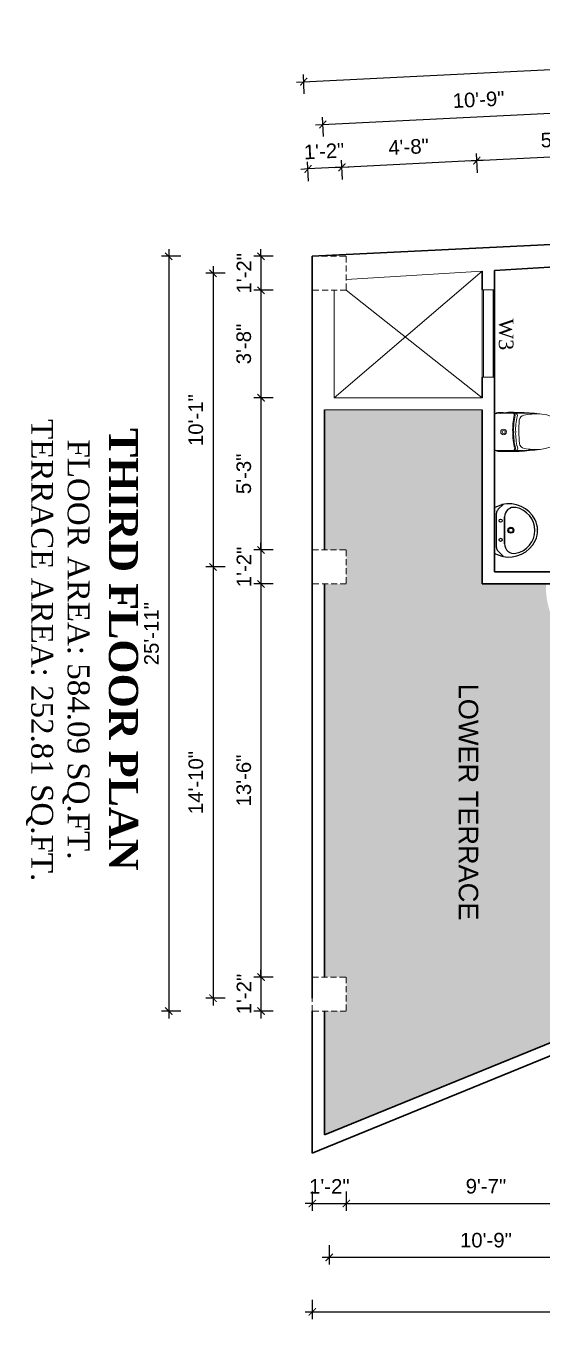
# Model space of a CAD drawing. Header units: inches. Extents: x -4737 to 13205, y 2479 to 13285.
# Drawn here: x -2233 to -2020, y 11732 to 12264 of the extents above; entities that cross this region are included whole.
import ezdxf

# ---------------------------------------------------------------- set-up
doc = ezdxf.new("R2010")
doc.units = ezdxf.units.IN
doc.header["$MEASUREMENT"] = 0
doc.linetypes.add('HIDDEN', pattern=[0.375, 0.25, -0.125])
for name, color, linetype, lineweight in [('A-FURN', 9, 'Continuous', 5), ('hatch-.09', 8, 'Continuous', 9), ('Label', 7, 'Continuous', 13), ('ns_DIMS', 1, 'Continuous', 0), ('ns_TEXT', 7, 'Continuous', 13), ('WALL', 12, 'Continuous', 30), ('wall2', 1, 'Continuous', 15), ('windoow', 4, 'Continuous', 5)]:
    doc.layers.add(name, color=color, linetype=linetype, lineweight=lineweight)
doc.layers.add('furniture', color=253, linetype='Continuous')
doc.styles.add('arial 1000', font='arial.ttf')
doc.styles.add('dim', font='arial.ttf', dxfattribs={"height": 7})
doc.styles.get("Standard").update_dxf_attribs({"font": 'arial.ttf'})
doc.dimstyles.new("1-8'", dxfattribs={"dimtxt": 6, "dimasz": 3, "dimexe": 3, "dimexo": 6, "dimgap": 4, "dimtad": 1, "dimdec": 0, "dimzin": 0, "dimdsep": 46, "dimlunit": 4, "dimtxsty": 'arial 1000', "dimblk": 'ARCHTICK', "dimcen": 8, "dimdle": 3, "dimclrt": 7, "dimazin": 0, "dimtfac": 1, "dimtdec": 0, "dimtix": 1, "dimtmove": 2, "dimatfit": 3, "dimfxl": 5, "dimfxlon": 1, "dimarcsym": 0})

# ---------------------------------------------------------------- blocks, each defined once
blk = doc.blocks.new('A$C2BC6131C')
at = {"layer": 'A-FURN', "color": 8}
for p in [(0, 164), (0, -164)]:
    blk.add_line(p, (0, 0), dxfattribs=at)
for radius in [29.6, 16.1]:
    blk.add_circle((96, 0), radius, dxfattribs=at)
for centre, radius, start, end in [((40, 164), 40, 92.5999, 180), ((197, -4116), 4312, 86.3006, 92.4712), ((155, -2371), 2577, 82.8664, 92.5999), ((793, 24), 602, 165.6185, 182.2533), ((193, 178), 18.2, 343.3813, 66.4724), ((202, 176), 18.8, 342.3593, 95.9315), ((793, 24), 592, 165.6185, 182.2533), ((774, 24), 552, 165.6185, 182.4575), ((218, 172), 24.1, 332.2033, 71.9404), ((321, 116), 60, 100.4701, 174.6079), ((468, -913), 1100, 89.6519, 98.297), ((1633, -8), 1378, 174.6079, 179.6591), ((1633, 8), 1378, 180.3409, 185.3921), ((793, -24), 602, 177.7467, 194.3815), ((793, -24), 592, 177.7467, 194.3815), ((774, -24), 552, 177.5425, 194.3815), ((321, -116), 60, 185.3921, 259.5299), ((40, -164), 40, 180, 267.4001), ((197, 4116), 4312, 267.5288, 273.6994), ((155, 2371), 2577, 267.4001, 277.1336), ((202, -176), 18.8, 264.0685, 17.6407), ((193, -178), 18.2, 293.5276, 16.6187), ((218, -172), 24.1, 288.0596, 27.7967), ((468, 913), 1100, 261.703, 270.3481)]:
    blk.add_arc(centre, radius, start, end, dxfattribs=at)
blk.add_ellipse((441, 0), major_axis=(-289, 0), ratio=0.648116, start_param=1.570796, end_param=4.592942, dxfattribs=at)
blk = doc.blocks.new('A$C2C8E2855')
at = {"color": 3}
for p, q in [((50, -118), (20, -196)), ((530, -118), (50, -118)), ((52, -118), (529, -118)), ((530, -118), (560, -196)), ((77, -154), (19, -208)), ((111, -140), (471, -140)), ((149, -223), (431, -223)), ((431, -223), (149, -223)), ((507, -155), (563, -213))]:
    blk.add_line(p, q, dxfattribs=at)
for centre, radius in [((191, -183), 16.3), ((292, -290), 31.6), ((292, -290), 23), ((391, -183), 16.3)]:
    blk.add_circle(centre, radius, dxfattribs=at)
for centre, radius, start, end in [((318, -270), 307, 166.1751, 244.7296), ((149, -323), 100, 90, 190.5602), ((111, -190), 50, 90, 133.181), ((261, -270), 307, 297.0639, 13.8249), ((431, -323), 100, 349.4398, 90), ((471, -190), 50, 44.5607, 90), ((290, -297), 243, 190.5602, 349.4398), ((290, -319), 250, 245.8071, 296.4628), ((318, -270), 307, 266.589, 266.5936)]:
    blk.add_arc(centre, radius, start, end, dxfattribs=at)
at = {"color": 3, "width": 0.8, "flags": 9}
for tag in ['XSIZE', 'YSIZE']:
    blk.add_attdef(tag, (290, -118), '', height=0.5, dxfattribs=at)
blk = doc.blocks.new('_ArchTick')
at = {"color": 0, "const_width": 0.15}
blk.add_lwpolyline([(-0.5, -0.5), (0.5, 0.5)], dxfattribs=at)
blk = doc.blocks.new('*D1011')
at = {"layer": 'Defpoints', "color": 0, "transparency": 16777216}
for p in [(-2114.67, 11858.53), (-2100.67, 11858.53), (-2100.67, 11779.31)]:
    blk.add_point(p, dxfattribs=at)
at = {"layer": 'ns_DIMS', "color": 0, "lineweight": -2, "transparency": 16777216}
for p, q in [((-2114.67, 11784.31), (-2114.67, 11776.31)), ((-2100.67, 11784.31), (-2100.67, 11776.31)), ((-2114.67, 11779.31), (-2117.67, 11779.31)), ((-2114.67, 11779.31), (-2100.67, 11779.31)), ((-2100.67, 11779.31), (-2097.67, 11779.31))]:
    blk.add_line(p, q, dxfattribs=at)
at = {"layer": 'ns_DIMS', "color": 0, "lineweight": -2, "transparency": 16777216, "xscale": 3, "yscale": 3, "zscale": 3}
blk.add_blockref('_ArchTick', (-2114.67, 11779.31), dxfattribs=at)
at = {"layer": 'ns_DIMS', "color": 0, "lineweight": -2, "transparency": 16777216, "xscale": 3, "yscale": 3, "zscale": 3, "rotation": 180}
blk.add_blockref('_ArchTick', (-2100.67, 11779.31), dxfattribs=at)
at = {"layer": 'ns_DIMS', "color": 7, "transparency": 16777216, "insert": (-2107.67, 11786.33), "char_height": 6, "attachment_point": 5, "style": 'arial 1000'}
blk.add_mtext('1\'-2"', dxfattribs=at)
blk = doc.blocks.new('*D1020')
at = {"layer": 'Defpoints', "color": 0, "transparency": 16777216}
for p in [(-2107.67, 11858.53), (-1978.67, 11858.53), (-2107.67, 11757.12)]:
    blk.add_point(p, dxfattribs=at)
at = {"layer": 'ns_DIMS', "color": 0, "lineweight": -2, "transparency": 16777216}
for p, q in [((-2107.67, 11762.12), (-2107.67, 11754.12)), ((-1978.67, 11762.12), (-1978.67, 11754.12)), ((-1975.67, 11757.12), (-2110.67, 11757.12))]:
    blk.add_line(p, q, dxfattribs=at)
at = {"layer": 'ns_DIMS', "color": 0, "lineweight": -2, "transparency": 16777216, "xscale": 3, "yscale": 3, "zscale": 3, "rotation": 180}
blk.add_blockref('_ArchTick', (-2107.67, 11757.12), dxfattribs=at)
at = {"layer": 'ns_DIMS', "color": 0, "lineweight": -2, "transparency": 16777216, "xscale": 3, "yscale": 3, "zscale": 3}
blk.add_blockref('_ArchTick', (-1978.67, 11757.12), dxfattribs=at)
at = {"layer": 'ns_DIMS', "color": 7, "transparency": 16777216, "insert": (-2043.17, 11764.18), "char_height": 6, "attachment_point": 5, "style": 'arial 1000'}
blk.add_mtext('10\'-9"', dxfattribs=at)
blk = doc.blocks.new('*D938')
at = {"layer": 'Defpoints', "color": 0, "transparency": 16777216}
for p in [(-1706.02, 11967.13), (-2114.67, 11858.53), (-1706.02, 11734.69)]:
    blk.add_point(p, dxfattribs=at)
at = {"layer": 'ns_DIMS', "color": 0, "lineweight": -2, "transparency": 16777216}
for p, q in [((-2114.67, 11739.69), (-2114.67, 11731.69)), ((-1706.02, 11739.69), (-1706.02, 11731.69)), ((-2117.67, 11734.69), (-1703.02, 11734.69))]:
    blk.add_line(p, q, dxfattribs=at)
at = {"layer": 'ns_DIMS', "color": 0, "lineweight": -2, "transparency": 16777216, "xscale": 3, "yscale": 3, "zscale": 3, "rotation": 180}
blk.add_blockref('_ArchTick', (-2114.67, 11734.69), dxfattribs=at)
at = {"layer": 'ns_DIMS', "color": 0, "lineweight": -2, "transparency": 16777216, "xscale": 3, "yscale": 3, "zscale": 3}
blk.add_blockref('_ArchTick', (-1706.02, 11734.69), dxfattribs=at)
at = {"layer": 'ns_DIMS', "color": 7, "transparency": 16777216, "insert": (-1910.35, 11741.76), "char_height": 6, "attachment_point": 5, "style": 'arial 1000'}
blk.add_mtext('34\'-1"', dxfattribs=at)
blk = doc.blocks.new('*D928')
at = {"layer": 'Defpoints', "color": 0, "transparency": 16777216}
for p in [(-2114.67, 12169.3), (-2135.81, 12155.3), (-2114.67, 12155.3)]:
    blk.add_point(p, dxfattribs=at)
at = {"layer": 'ns_DIMS', "color": 0, "lineweight": -2, "transparency": 16777216}
for p, q in [((-2130.81, 12169.3), (-2138.81, 12169.3)), ((-2135.81, 12169.3), (-2135.81, 12172.3)), ((-2135.81, 12169.3), (-2135.81, 12155.3)), ((-2130.81, 12155.3), (-2138.81, 12155.3)), ((-2135.81, 12155.3), (-2135.81, 12152.3))]:
    blk.add_line(p, q, dxfattribs=at)
at = {"layer": 'ns_DIMS', "color": 0, "lineweight": -2, "transparency": 16777216, "xscale": 3, "yscale": 3, "zscale": 3}
for p, rotation in [((-2135.81, 12169.3), 270), ((-2135.81, 12155.3), 90)]:
    blk.add_blockref('_ArchTick', p, dxfattribs=dict(at, rotation=rotation))
at = {"layer": 'ns_DIMS', "color": 7, "transparency": 16777216, "insert": (-2142.83, 12162.3), "char_height": 6, "attachment_point": 5, "rotation": 90, "style": 'arial 1000'}
blk.add_mtext('1\'-2"', dxfattribs=at)
blk = doc.blocks.new('*D929')
at = {"layer": 'Defpoints', "color": 0, "transparency": 16777216}
for p in [(-2114.67, 12155.3), (-2135.81, 12111.06), (-2114.67, 12111.06)]:
    blk.add_point(p, dxfattribs=at)
at = {"layer": 'ns_DIMS', "color": 0, "lineweight": -2, "transparency": 16777216}
for p, q in [((-2135.81, 12158.3), (-2135.81, 12108.06)), ((-2130.81, 12155.3), (-2138.81, 12155.3)), ((-2130.81, 12111.06), (-2138.81, 12111.06))]:
    blk.add_line(p, q, dxfattribs=at)
at = {"layer": 'ns_DIMS', "color": 0, "lineweight": -2, "transparency": 16777216, "xscale": 3, "yscale": 3, "zscale": 3}
for p, rotation in [((-2135.81, 12155.3), 90), ((-2135.81, 12111.06), 270)]:
    blk.add_blockref('_ArchTick', p, dxfattribs=dict(at, rotation=rotation))
at = {"layer": 'ns_DIMS', "color": 7, "transparency": 16777216, "insert": (-2142.88, 12133.18), "char_height": 6, "attachment_point": 5, "rotation": 90, "style": 'arial 1000'}
blk.add_mtext('3\'-8"', dxfattribs=at)
blk = doc.blocks.new('*D930')
at = {"layer": 'Defpoints', "color": 0, "transparency": 16777216}
for p in [(-2114.67, 12111.06), (-2135.81, 12048.39), (-2114.67, 12048.39)]:
    blk.add_point(p, dxfattribs=at)
at = {"layer": 'ns_DIMS', "color": 0, "lineweight": -2, "transparency": 16777216}
for p, q in [((-2130.81, 12111.06), (-2138.81, 12111.06)), ((-2135.81, 12114.06), (-2135.81, 12045.39)), ((-2130.81, 12048.39), (-2138.81, 12048.39))]:
    blk.add_line(p, q, dxfattribs=at)
at = {"layer": 'ns_DIMS', "color": 0, "lineweight": -2, "transparency": 16777216, "xscale": 3, "yscale": 3, "zscale": 3}
for p, rotation in [((-2135.81, 12111.06), 90), ((-2135.81, 12048.39), 270)]:
    blk.add_blockref('_ArchTick', p, dxfattribs=dict(at, rotation=rotation))
at = {"layer": 'ns_DIMS', "color": 7, "transparency": 16777216, "insert": (-2142.88, 12079.72), "char_height": 6, "attachment_point": 5, "rotation": 90, "style": 'arial 1000'}
blk.add_mtext('5\'-3"', dxfattribs=at)
blk = doc.blocks.new('*D931')
at = {"layer": 'Defpoints', "color": 0, "transparency": 16777216}
for p in [(-2114.67, 12048.39), (-2135.81, 12034.39), (-2114.67, 12034.39)]:
    blk.add_point(p, dxfattribs=at)
at = {"layer": 'ns_DIMS', "color": 0, "lineweight": -2, "transparency": 16777216}
for p, q in [((-2135.81, 12048.39), (-2135.81, 12051.39)), ((-2130.81, 12048.39), (-2138.81, 12048.39)), ((-2135.81, 12048.39), (-2135.81, 12034.39)), ((-2130.81, 12034.39), (-2138.81, 12034.39)), ((-2135.81, 12034.39), (-2135.81, 12031.39))]:
    blk.add_line(p, q, dxfattribs=at)
at = {"layer": 'ns_DIMS', "color": 0, "lineweight": -2, "transparency": 16777216, "xscale": 3, "yscale": 3, "zscale": 3}
for p, rotation in [((-2135.81, 12048.39), 270), ((-2135.81, 12034.39), 90)]:
    blk.add_blockref('_ArchTick', p, dxfattribs=dict(at, rotation=rotation))
at = {"layer": 'ns_DIMS', "color": 7, "transparency": 16777216, "insert": (-2142.83, 12041.39), "char_height": 6, "attachment_point": 5, "rotation": 90, "style": 'arial 1000'}
blk.add_mtext('1\'-2"', dxfattribs=at)
blk = doc.blocks.new('*D932')
at = {"layer": 'Defpoints', "color": 0, "transparency": 16777216}
for p in [(-2114.67, 12034.39), (-2135.81, 11872.53), (-2114.67, 11872.53)]:
    blk.add_point(p, dxfattribs=at)
at = {"layer": 'ns_DIMS', "color": 0, "lineweight": -2, "transparency": 16777216}
for p, q in [((-2130.81, 12034.39), (-2138.81, 12034.39)), ((-2135.81, 12037.39), (-2135.81, 11869.53)), ((-2130.81, 11872.53), (-2138.81, 11872.53))]:
    blk.add_line(p, q, dxfattribs=at)
at = {"layer": 'ns_DIMS', "color": 0, "lineweight": -2, "transparency": 16777216, "xscale": 3, "yscale": 3, "zscale": 3}
for p, rotation in [((-2135.81, 12034.39), 90), ((-2135.81, 11872.53), 270)]:
    blk.add_blockref('_ArchTick', p, dxfattribs=dict(at, rotation=rotation))
at = {"layer": 'ns_DIMS', "color": 7, "transparency": 16777216, "insert": (-2142.88, 11953.46), "char_height": 6, "attachment_point": 5, "rotation": 90, "style": 'arial 1000'}
blk.add_mtext('13\'-6"', dxfattribs=at)
blk = doc.blocks.new('*D933')
at = {"layer": 'Defpoints', "color": 0, "transparency": 16777216}
for p in [(-2114.67, 11872.53), (-2135.81, 11858.53), (-2114.67, 11858.53)]:
    blk.add_point(p, dxfattribs=at)
at = {"layer": 'ns_DIMS', "color": 0, "lineweight": -2, "transparency": 16777216}
for p, q in [((-2135.81, 11872.53), (-2135.81, 11875.53)), ((-2130.81, 11872.53), (-2138.81, 11872.53)), ((-2135.81, 11872.53), (-2135.81, 11858.53)), ((-2130.81, 11858.53), (-2138.81, 11858.53)), ((-2135.81, 11858.53), (-2135.81, 11855.53))]:
    blk.add_line(p, q, dxfattribs=at)
at = {"layer": 'ns_DIMS', "color": 0, "lineweight": -2, "transparency": 16777216, "xscale": 3, "yscale": 3, "zscale": 3}
for p, rotation in [((-2135.81, 11872.53), 270), ((-2135.81, 11858.53), 90)]:
    blk.add_blockref('_ArchTick', p, dxfattribs=dict(at, rotation=rotation))
at = {"layer": 'ns_DIMS', "color": 7, "transparency": 16777216, "insert": (-2142.83, 11865.53), "char_height": 6, "attachment_point": 5, "rotation": 90, "style": 'arial 1000'}
blk.add_mtext('1\'-2"', dxfattribs=at)
blk = doc.blocks.new('*D934')
at = {"layer": 'Defpoints', "color": 0, "transparency": 16777216}
for p in [(-2114.67, 12162.3), (-2155.57, 12041.39), (-2114.67, 12041.39)]:
    blk.add_point(p, dxfattribs=at)
at = {"layer": 'ns_DIMS', "color": 0, "lineweight": -2, "transparency": 16777216}
for p, q in [((-2150.57, 12162.3), (-2158.57, 12162.3)), ((-2155.57, 12165.3), (-2155.57, 12038.39)), ((-2150.57, 12041.39), (-2158.57, 12041.39))]:
    blk.add_line(p, q, dxfattribs=at)
at = {"layer": 'ns_DIMS', "color": 0, "lineweight": -2, "transparency": 16777216, "xscale": 3, "yscale": 3, "zscale": 3}
for p, rotation in [((-2155.57, 12162.3), 90), ((-2155.57, 12041.39), 270)]:
    blk.add_blockref('_ArchTick', p, dxfattribs=dict(at, rotation=rotation))
at = {"layer": 'ns_DIMS', "color": 7, "transparency": 16777216, "insert": (-2162.63, 12101.84), "char_height": 6, "attachment_point": 5, "rotation": 90, "style": 'arial 1000'}
blk.add_mtext('10\'-1"', dxfattribs=at)
blk = doc.blocks.new('*D935')
at = {"layer": 'Defpoints', "color": 0, "transparency": 16777216}
for p in [(-2114.67, 12041.39), (-2155.57, 11863.84), (-2114.67, 11863.84)]:
    blk.add_point(p, dxfattribs=at)
at = {"layer": 'ns_DIMS', "color": 0, "lineweight": -2, "transparency": 16777216}
for p, q in [((-2150.57, 12041.39), (-2158.57, 12041.39)), ((-2155.57, 12044.39), (-2155.57, 11860.84)), ((-2150.57, 11863.84), (-2158.57, 11863.84))]:
    blk.add_line(p, q, dxfattribs=at)
at = {"layer": 'ns_DIMS', "color": 0, "lineweight": -2, "transparency": 16777216, "xscale": 3, "yscale": 3, "zscale": 3}
for p, rotation in [((-2155.57, 12041.39), 90), ((-2155.57, 11863.84), 270)]:
    blk.add_blockref('_ArchTick', p, dxfattribs=dict(at, rotation=rotation))
at = {"layer": 'ns_DIMS', "color": 7, "transparency": 16777216, "insert": (-2162.63, 11952.62), "char_height": 6, "attachment_point": 5, "rotation": 90, "style": 'arial 1000'}
blk.add_mtext('14\'-10"', dxfattribs=at)
blk = doc.blocks.new('*D936')
at = {"layer": 'Defpoints', "color": 0, "transparency": 16777216}
for p in [(-2114.67, 12169.3), (-2173.83, 11858.53), (-2114.67, 11858.53)]:
    blk.add_point(p, dxfattribs=at)
at = {"layer": 'ns_DIMS', "color": 0, "lineweight": -2, "transparency": 16777216}
for p, q in [((-2168.83, 12169.3), (-2176.83, 12169.3)), ((-2173.83, 12172.3), (-2173.83, 11855.53)), ((-2168.83, 11858.53), (-2176.83, 11858.53))]:
    blk.add_line(p, q, dxfattribs=at)
at = {"layer": 'ns_DIMS', "color": 0, "lineweight": -2, "transparency": 16777216, "xscale": 3, "yscale": 3, "zscale": 3}
for p, rotation in [((-2173.83, 12169.3), 90), ((-2173.83, 11858.53), 270)]:
    blk.add_blockref('_ArchTick', p, dxfattribs=dict(at, rotation=rotation))
at = {"layer": 'ns_DIMS', "color": 7, "transparency": 16777216, "insert": (-2180.89, 12013.91), "char_height": 6, "attachment_point": 5, "rotation": 90, "style": 'arial 1000'}
blk.add_mtext('25\'-11"', dxfattribs=at)
blk = doc.blocks.new('*D1010')
at = {"layer": 'Defpoints', "color": 0, "transparency": 16777216}
for p in [(-2100.67, 11858.53), (-1985.67, 11858.53), (-1985.67, 11779.31)]:
    blk.add_point(p, dxfattribs=at)
at = {"layer": 'ns_DIMS', "color": 0, "lineweight": -2, "transparency": 16777216}
for p, q in [((-2100.67, 11784.31), (-2100.67, 11776.31)), ((-1985.67, 11784.31), (-1985.67, 11776.31)), ((-2103.67, 11779.31), (-1982.67, 11779.31))]:
    blk.add_line(p, q, dxfattribs=at)
at = {"layer": 'ns_DIMS', "color": 0, "lineweight": -2, "transparency": 16777216, "xscale": 3, "yscale": 3, "zscale": 3, "rotation": 180}
blk.add_blockref('_ArchTick', (-2100.67, 11779.31), dxfattribs=at)
at = {"layer": 'ns_DIMS', "color": 0, "lineweight": -2, "transparency": 16777216, "xscale": 3, "yscale": 3, "zscale": 3}
blk.add_blockref('_ArchTick', (-1985.67, 11779.31), dxfattribs=at)
at = {"layer": 'ns_DIMS', "color": 7, "transparency": 16777216, "insert": (-2043.17, 11786.38), "char_height": 6, "attachment_point": 5, "style": 'arial 1000'}
blk.add_mtext('9\'-7"', dxfattribs=at)
blk = doc.blocks.new('*D961')
at = {"layer": 'Defpoints', "color": 0, "transparency": 16777216}
for p in [(-2046.93, 12208.68), (-1985.67, 12175.65), (-2044.68, 12163.14)]:
    blk.add_point(p, dxfattribs=at)
at = {"layer": 'ns_DIMS', "color": 0, "lineweight": -2, "transparency": 16777216}
for p, q in [((-1984.45, 12211.75), (-2049.92, 12208.53)), ((-2046.68, 12203.68), (-2047.07, 12211.67)), ((-1987.2, 12206.61), (-1987.59, 12214.6))]:
    blk.add_line(p, q, dxfattribs=at)
at = {"layer": 'ns_DIMS', "color": 0, "lineweight": -2, "transparency": 16777216, "xscale": 3, "yscale": 3, "zscale": 3}
for p, rotation in [((-2046.93, 12208.68), 182.8202960186434), ((-1987.44, 12211.61), 2.820296018643447)]:
    blk.add_blockref('_ArchTick', p, dxfattribs=dict(at, rotation=rotation))
at = {"layer": 'ns_DIMS', "color": 7, "transparency": 16777216, "insert": (-2017.53, 12217.18), "char_height": 6, "attachment_point": 5, "rotation": 2.8203, "style": 'arial 1000'}
blk.add_mtext("5'", dxfattribs=at)
blk = doc.blocks.new('*D962')
at = {"layer": 'Defpoints', "color": 0, "transparency": 16777216}
for p in [(-2116.44, 12205.25), (-2114.67, 12169.3), (-2100.67, 12169.3)]:
    blk.add_point(p, dxfattribs=at)
at = {"layer": 'ns_DIMS', "color": 0, "lineweight": -2, "transparency": 16777216}
for p, q in [((-2116.44, 12205.25), (-2119.44, 12205.1)), ((-2116.2, 12200.26), (-2116.59, 12208.25)), ((-2102.48, 12205.94), (-2116.44, 12205.25)), ((-2102.23, 12200.95), (-2102.63, 12208.94)), ((-2102.48, 12205.94), (-2099.48, 12206.09))]:
    blk.add_line(p, q, dxfattribs=at)
at = {"layer": 'ns_DIMS', "color": 0, "lineweight": -2, "transparency": 16777216, "xscale": 3, "yscale": 3, "zscale": 3}
for p, rotation in [((-2116.44, 12205.25), 2.820296018643396), ((-2102.48, 12205.94), 182.8202960186434)]:
    blk.add_blockref('_ArchTick', p, dxfattribs=dict(at, rotation=rotation))
at = {"layer": 'ns_DIMS', "color": 7, "transparency": 16777216, "insert": (-2109.81, 12212.6), "char_height": 6, "attachment_point": 5, "rotation": 2.8203, "style": 'arial 1000'}
blk.add_mtext('1\'-2"', dxfattribs=at)
blk = doc.blocks.new('*D963')
at = {"layer": 'Defpoints', "color": 0, "transparency": 16777216}
for p in [(-2102.44, 12205.94), (-2100.67, 12169.99), (-2044.68, 12163.14)]:
    blk.add_point(p, dxfattribs=at)
at = {"layer": 'ns_DIMS', "color": 0, "lineweight": -2, "transparency": 16777216}
for p, q in [((-2046.68, 12203.68), (-2047.07, 12211.67)), ((-2043.93, 12208.82), (-2105.44, 12205.79)), ((-2102.2, 12200.95), (-2102.59, 12208.94))]:
    blk.add_line(p, q, dxfattribs=at)
at = {"layer": 'ns_DIMS', "color": 0, "lineweight": -2, "transparency": 16777216, "xscale": 3, "yscale": 3, "zscale": 3}
for p, rotation in [((-2046.93, 12208.68), 2.820296018643447), ((-2102.44, 12205.94), 182.8202960186434)]:
    blk.add_blockref('_ArchTick', p, dxfattribs=dict(at, rotation=rotation))
at = {"layer": 'ns_DIMS', "color": 7, "transparency": 16777216, "insert": (-2075.03, 12214.36), "char_height": 6, "attachment_point": 5, "rotation": 2.8203, "style": 'arial 1000'}
blk.add_mtext('4\'-8"', dxfattribs=at)
blk = doc.blocks.new('*D964')
at = {"layer": 'Defpoints', "color": 0, "transparency": 16777216}
for p in [(-1981.35, 12229.93), (-1978.67, 12175.65), (-2107.67, 12169.3)]:
    blk.add_point(p, dxfattribs=at)
at = {"layer": 'ns_DIMS', "color": 0, "lineweight": -2, "transparency": 16777216}
for p, q in [((-1981.1, 12224.94), (-1981.49, 12232.93)), ((-2113.34, 12223.43), (-1978.35, 12230.08)), ((-2110.1, 12218.58), (-2110.49, 12226.57))]:
    blk.add_line(p, q, dxfattribs=at)
at = {"layer": 'ns_DIMS', "color": 0, "lineweight": -2, "transparency": 16777216, "xscale": 3, "yscale": 3, "zscale": 3}
for p, rotation in [((-1981.35, 12229.93), 2.820296018637429), ((-2110.35, 12223.57), 182.8202960186374)]:
    blk.add_blockref('_ArchTick', p, dxfattribs=dict(at, rotation=rotation))
at = {"layer": 'ns_DIMS', "color": 7, "transparency": 16777216, "insert": (-2046.19, 12233.81), "char_height": 6, "attachment_point": 5, "rotation": 2.8203, "style": 'arial 1000'}
blk.add_mtext('10\'-9"', dxfattribs=at)
blk = doc.blocks.new('*D965')
at = {"layer": 'Defpoints', "color": 0, "transparency": 16777216}
for p in [(-1712.71, 12261.18), (-1709.16, 12189.27), (-2114.67, 12169.3)]:
    blk.add_point(p, dxfattribs=at)
at = {"layer": 'ns_DIMS', "color": 0, "lineweight": -2, "transparency": 16777216}
for p, q in [((-1712.46, 12256.19), (-1712.86, 12264.18)), ((-2121.21, 12241.06), (-1709.71, 12261.33)), ((-2117.97, 12236.21), (-2118.36, 12244.2))]:
    blk.add_line(p, q, dxfattribs=at)
at = {"layer": 'ns_DIMS', "color": 0, "lineweight": -2, "transparency": 16777216, "xscale": 3, "yscale": 3, "zscale": 3}
for p, rotation in [((-1712.71, 12261.18), 2.820296018637913), ((-2118.22, 12241.21), 182.8202960186379)]:
    blk.add_blockref('_ArchTick', p, dxfattribs=dict(at, rotation=rotation))
at = {"layer": 'ns_DIMS', "color": 7, "transparency": 16777216, "insert": (-1915.81, 12258.25), "char_height": 6, "attachment_point": 5, "rotation": 2.8203, "style": 'arial 1000'}
blk.add_mtext('33\'-10"', dxfattribs=at)

msp = doc.modelspace()

# ---------------------------------------------------------------- hatches: boundary and pattern name
at = {"layer": 'hatch-.09'}
h = msp.add_hatch(dxfattribs=at)
h.set_pattern_fill('ANGLE', color=256, scale=15, angle=-90)
h.set_pattern_definition([(270, (-6912.026, 16272.7296), (4.125, -8e-16), [3, -1.125]), (360, (-6912.026, 16272.7296), (1e-15, 4.125), [3, -1.125])])
h.paths.add_polyline_path([(-1984.89, 11858.53), (-1985.67, 11858.53), (-1985.67, 11872.53), (-1985.53, 11998.39), (-1983.94, 11998.39), (-1983.94, 11999.19, -0.415432), (-2018.48, 12033.55), (-2018.48, 12034.39), (-2044.67, 12034.39), (-2044.67, 12106.06), (-2109.67, 12106.06), (-2109.67, 12048.39), (-2100.67, 12048.39), (-2100.67, 12034.39), (-2109.67, 12034.39), (-2109.67, 11872.53), (-2100.67, 11872.53), (-2100.67, 11858.53), (-2109.67, 11858.53), (-2109.67, 11807.51)])
h.paths.add_polyline_path([(-2058.87, 11995.45), (-2058.87, 11893.96), (-2042.38, 11893.96), (-2042.38, 11995.45)], flags=24)

# ---------------------------------------------------------------- linework, layer by layer
at = {"layer": 'ns_DIMS', "linetype": 'HIDDEN', "ltscale": 10}
for points in [[(-2100.67, 12169.3), (-2100.67, 12155.3), (-2114.67, 12155.3), (-2114.67, 12169.3)], [(-2100.67, 12048.39), (-2100.67, 12034.39), (-2114.67, 12034.39), (-2114.67, 12048.39)], [(-2100.67, 11872.53), (-2100.67, 11858.53), (-2114.67, 11858.53), (-2114.67, 11872.53)]]:
    msp.add_lwpolyline(points, close=True, dxfattribs=at)
at = {"layer": 'WALL'}
for p, q in [((-1974.67, 12176.19), (-2114.67, 12169.3)), ((-2114.67, 12169.3), (-2114.67, 11863.84)), ((-1974.2, 12167.45), (-2039.67, 12163.45)), ((-2044.68, 12163.14), (-2044.67, 12155.53)), ((-2039.67, 12163.45), (-2039.67, 12155.53)), ((-2039.67, 12078.41), (-2039.67, 12162.44)), ((-2044.67, 12119.53), (-2044.67, 12111.06)), ((-2039.67, 12119.53), (-2039.67, 12039.39)), ((-2109.67, 12106.06), (-2109.67, 12048.39)), ((-2044.67, 12106.06), (-2044.67, 12034.39)), ((-2109.67, 12034.39), (-2109.67, 11872.53)), ((-2044.67, 12034.39), (-1985.67, 12034.39)), ((-2039.67, 12039.39), (-1985.67, 12039.39)), ((-1971.67, 11858.53), (-2114.67, 11800.07)), ((-2114.67, 11800.07), (-2114.67, 11858.53)), ((-1984.89, 11858.53), (-2109.67, 11807.51)), ((-2109.67, 11807.51), (-2109.67, 11858.53))]:
    msp.add_line(p, q, dxfattribs=at)
at = {"layer": 'wall2'}
for p, q in [((-2044.69, 12163.14), (-2105.67, 12111.06)), ((-2044.68, 12163.14), (-2100.67, 12159.72)), ((-2105.67, 12155.3), (-2105.67, 12111.06)), ((-2100.67, 12155.3), (-2044.67, 12111.06)), ((-2044.67, 12155.53), (-2039.67, 12155.53)), ((-2044.67, 12155.53), (-2044.67, 12119.53)), ((-2044.17, 12119.53), (-2044.17, 12155.53)), ((-2039.67, 12155.53), (-2039.67, 12119.53)), ((-2044.67, 12119.53), (-2039.67, 12119.53)), ((-2114.67, 12111.06), (-2114.67, 12111.06)), ((-2105.67, 12111.06), (-2044.67, 12111.06)), ((-2109.67, 12106.06), (-2044.67, 12106.06))]:
    msp.add_line(p, q, dxfattribs=at)
at = {"layer": 'windoow'}
for p, q in [((-2044.17, 12119.53), (-2044.17, 12155.53)), ((-2040.17, 12119.53), (-2040.17, 12155.53))]:
    msp.add_line(p, q, dxfattribs=at)

# ---------------------------------------------------------------- block references
at = {"layer": 'furniture'}
for name, p, xscale, yscale, zscale, rotation in [('A$C2BC6131C', (-2039.67, 12096.93), -0.03937007859349251, 0.03937007859349251, 0.03937007859349251, 180.5436105356555), ('A$C2C8E2855', (-2044.31, 12045.03), 0.03937007870990783, 0.03937007870990783, 0.03937007870990783, 89.99999999999999)]:
    msp.add_blockref(name, p, dxfattribs=dict(at, xscale=xscale, yscale=yscale, zscale=zscale, rotation=rotation))

# ---------------------------------------------------------------- texts
at = {"layer": 'Label', "color": 5, "linetype": 'ByBlock', "insert": (-2046.36, 11944.6), "char_height": 8, "width": 128.1585, "attachment_point": 2, "rotation": 270, "style": 'dim'}
msp.add_mtext('LOWER TERRACE', dxfattribs=at)
at = {"layer": 'ns_TEXT', "attachment_point": 1, "rotation": 270}
for s, width, heights, insert, char_height in [('\\pi4.90032;{\\fTimes New Roman|b0|i0|c0|p18;W3}', 21.7401, [4.46], (-2031.82, 12148.62), 6), ('\\pi99.25741;{\\fTimes New Roman|b1|i0|c0|p18;\\H0.83333x;THIRD FLOOR PLAN\\fTimes New Roman|b0|i0|c0|p18;\\H1.2x;\\P\\pi104.04778;\\H0.625x;FLOOR AREA: 584.09 SQ.FT.\\P\\pi95.65451;TERRACE AREA: 252.81 SQ.FT.}', 376.0257, [72.58], (-2186.42, 12197.94), 14.4)]:
    msp.add_mtext_dynamic_manual_height_columns(s, width=width, gutter_width=72, heights=heights, dxfattribs=dict(at, insert=insert, char_height=char_height))

# ---------------------------------------------------------------- dimensions: what is measured, and where the dimension line sits
at = {"layer": 'ns_DIMS'}
for p1, p2, distance, picture, middle in [((-2114.67, 12169.3), (-1709.16, 12189.27), 72, '*D965', (-1915.81, 12258.25)), ((-2107.67, 12169.3), (-1978.67, 12175.65), 54.34, '*D964', (-2046.19, 12233.81))]:
    dim = msp.add_aligned_dim(p1=p1, p2=p2, distance=distance, dimstyle="1-8'", dxfattribs=at)
    dim.commit()
    dim.dimension.update_dxf_attribs({"geometry": picture, "text_midpoint": middle})
for base, p1, p2, angle, picture, middle in [((-2046.93, 12208.68), (-1985.67, 12175.65), (-2044.68, 12163.14), 2.8203, '*D961', (-2017.53, 12217.18)), ((-2116.44, 12205.25), (-2100.67, 12169.3), (-2114.67, 12169.3), 2.8203, '*D962', (-2109.81, 12212.6)), ((-2102.44, 12205.94), (-2044.68, 12163.14), (-2100.67, 12169.99), 2.8203, '*D963', (-2075.03, 12214.36)), ((-2173.83, 11858.53), (-2114.67, 12169.3), (-2114.67, 11858.53), 270, '*D936', (-2180.89, 12013.91)), ((-2135.81, 12155.3), (-2114.67, 12169.3), (-2114.67, 12155.3), 270, '*D928', (-2142.83, 12162.3)), ((-2155.57, 12041.39), (-2114.67, 12162.3), (-2114.67, 12041.39), 270, '*D934', (-2162.63, 12101.84)), ((-2135.81, 12111.06), (-2114.67, 12155.3), (-2114.67, 12111.06), 270, '*D929', (-2142.88, 12133.18)), ((-2135.81, 12048.39), (-2114.67, 12111.06), (-2114.67, 12048.39), 270, '*D930', (-2142.88, 12079.72)), ((-2135.81, 12034.39), (-2114.67, 12048.39), (-2114.67, 12034.39), 270, '*D931', (-2142.83, 12041.39)), ((-2155.57, 11863.84), (-2114.67, 12041.39), (-2114.67, 11863.84), 270, '*D935', (-2162.63, 11952.62)), ((-2135.81, 11872.53), (-2114.67, 12034.39), (-2114.67, 11872.53), 270, '*D932', (-2142.88, 11953.46)), ((-2135.81, 11858.53), (-2114.67, 11872.53), (-2114.67, 11858.53), 270, '*D933', (-2142.83, 11865.53))]:
    dim = msp.add_linear_dim(base=base, p1=p1, p2=p2, angle=angle, dimstyle="1-8'", dxfattribs=at)
    dim.commit()
    dim.dimension.update_dxf_attribs({"geometry": picture, "text_midpoint": middle})
for base, p1, p2, picture, middle in [((-1706.02, 11734.69), (-2114.67, 11858.53), (-1706.02, 11967.13), '*D938', (-1910.35, 11741.76)), ((-2100.67, 11779.31), (-2114.67, 11858.53), (-2100.67, 11858.53), '*D1011', (-2107.67, 11786.33)), ((-2107.67, 11757.12), (-1978.67, 11858.53), (-2107.67, 11858.53), '*D1020', (-2043.17, 11764.18)), ((-1985.67, 11779.31), (-2100.67, 11858.53), (-1985.67, 11858.53), '*D1010', (-2043.17, 11786.38))]:
    dim = msp.add_linear_dim(base=base, p1=p1, p2=p2, dimstyle="1-8'", dxfattribs=at)
    dim.commit()
    dim.dimension.update_dxf_attribs({"geometry": picture, "text_midpoint": middle})

doc.saveas('drawing.dxf')
